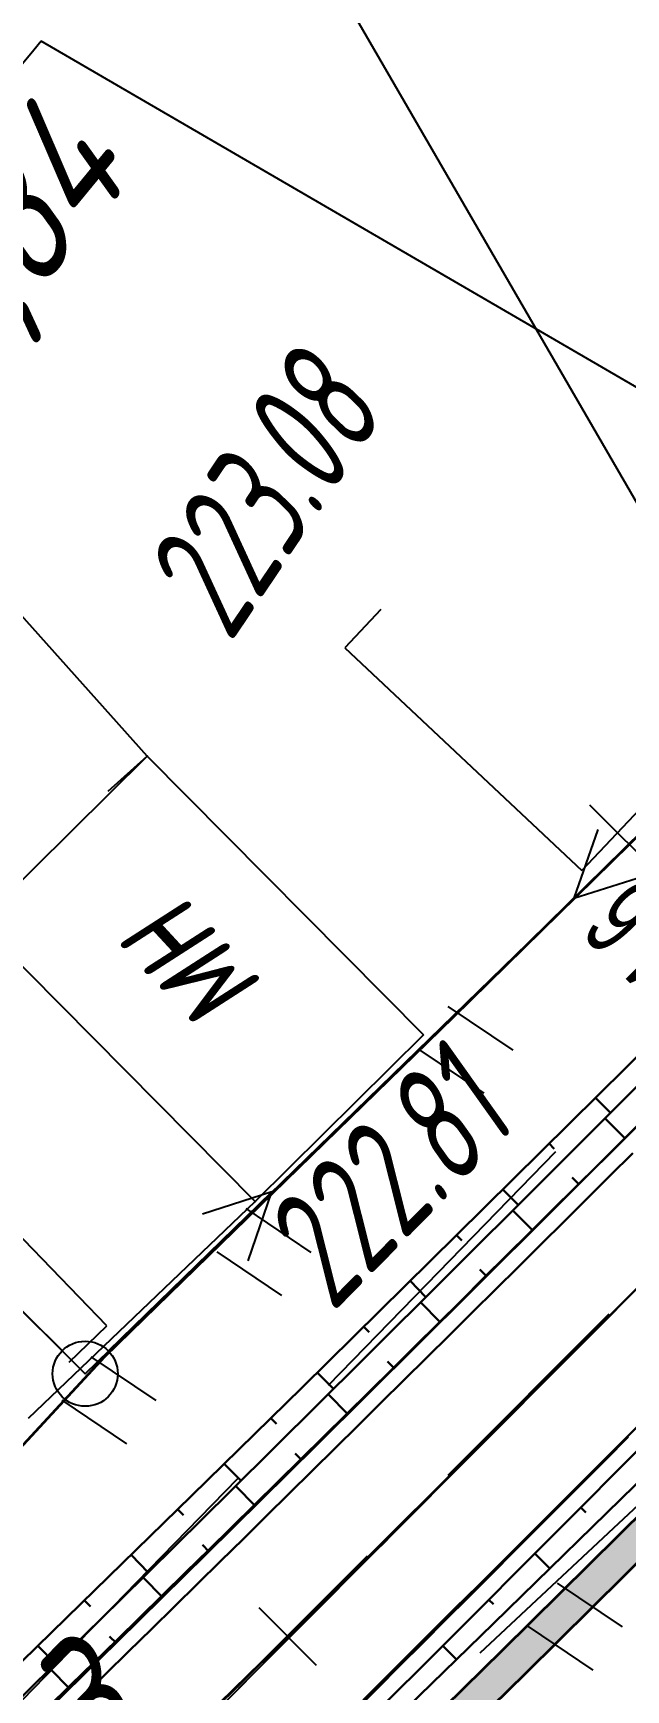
# Model space of a CAD drawing. Header units: millimetres. Extents: x -1799 to 6962, y -1020 to 4121.
# Drawn here: x 3923.8 to 3942, y 3227.7 to 3278.6 of the extents above; entities that cross this region are included whole.
import ezdxf
from ezdxf import colors
from ezdxf.entities.mleader import LeaderData, LeaderLine
from ezdxf.math import Vec2, Vec3

# ---------------------------------------------------------------- set-up
doc = ezdxf.new("R2010")
doc.units = ezdxf.units.MM
doc.linetypes.add('CONTI', pattern=[0])
doc.linetypes.add('DASHED', pattern=[0.75, 0.5, -0.25])
for name, color, linetype, lineweight in [('10', 1, 'Continuous', 35), ('КОПИЯ_ОСЬ_13_ОТКОСЫ', 7, 'Continuous', 30), ('КОПИЯ_ОСЬ_ГРАНИЦЫ_ПОЛОС', 7, 'Continuous', 30), ('ОСЬ_ВЕРХ_ПОКРЫТИЯ_ГРАНИЦЫ_ПОЛОС', 7, 'Continuous', 30), ('ОСЬ_ВЕРХ_ПОКРЫТИЯ_ОСЬ', 1, 'Continuous', 30), ('Отметки', 5, 'Continuous', 30), ('Тротуар', 40, 'Continuous', 35), ('Уклоны ПЧ', 5, 'Continuous', 30)]:
    doc.layers.add(name, color=color, linetype=linetype, lineweight=lineweight)
for name, color, linetype in [('NAD_MDEFAULT', 7, 'CONTI'), ('PI_OTDEFAULT', 172, 'CONTI'), ('PI_TTDEFAULT', 5, 'CONTI'), ('SIT_LDEFAULT', 7, 'CONTI'), ('USLZNDEFAULT', 7, 'CONTI'), ('КОПИЯ_ОСЬ_ТАНГЕНСЫ', 1, 'Continuous'), ('ОСЬ_ВЕРХ_ПОКРЫТИЯ_ПИКЕТЫ', 1, 'Continuous'), ('ОСЬ_ВЕРХ_ПОКРЫТИЯ_РАЗБИВКА_КРИВ', 1, 'Continuous'), ('ОСЬ_ВЕРХ_ПОКРЫТИЯ_ТАНГЕНСЫ', 1, 'Continuous'), ('разметка', 7, 'Continuous')]:
    doc.layers.add(name, color=color, linetype=linetype)
doc.styles.add('eskd', font='spds.shx', dxfattribs={"width": 1.2, "oblique": 15})
doc.styles.get("Standard").update_dxf_attribs({"font": 'arial.ttf'})
doc.styles.add('ГОСТ', font='', dxfattribs={"oblique": 15, "height": 4})
doc.styles.get('ГОСТ').set_extended_font_data('GOST type A')

# ---------------------------------------------------------------- blocks, each defined once
blk = doc.blocks.new('BL_2011')
at = {"color": 0}
for p, q in [((0, 0), (0, 2.4)), ((1.6, 0), (1.6, 2.4))]:
    blk.add_line(p, q, dxfattribs=at)
blk = doc.blocks.new('BL_20')
at = {"color": 0}
blk.add_circle((0, 0), 1, dxfattribs=at)
blk = doc.blocks.new('*U52')
at = {"layer": 'КОПИЯ_ОСЬ_13_ОТКОСЫ'}
for points in [[(636.082763671875, 974.052612304688), (641.1185302734381, 978.8407592773441), (646.675109863281, 983.977172851563), (651.502014160156, 988.517211914063), (653.5616455078131, 990.4747924804691), (655.616394042969, 992.4389038085941), (661.777526855469, 998.342651367188), (664.504821777344, 1000.98193359375), (667.2264404296881, 1003.629455566406), (670.6219482421881, 1006.948791503906), (674.0126953125, 1010.276733398438), (678.752380371094, 1014.94921875), (687.431030273438, 1023.539733886719), (687.721801757813, 1023.814697265625), (698.5408325195309, 1034.209716796875), (705.14306640625, 1041.042114257813), (712.4622192382809, 1048.57177734375), (726.6754760742191, 1062.643188476563), (733.3867797851559, 1069.366943359375), (735.822509765625, 1071.880737304688), (737.64111328125, 1073.787963867188), (740.100341796875, 1076.339721679688), (740.723266601563, 1076.977416992188), (742.8102416992191, 1079.028076171875)], [(634.483093261719, 971.695068359375), (639.7694091796881, 976.453735351563), (645.175598144531, 981.4221801757809), (650.706848144531, 986.6032104492191), (656.8822021484381, 992.491577148438), (663.015686035156, 998.43359375), (665.7305908203131, 1001.089111328125), (668.439758300781, 1003.75244140625), (671.819274902344, 1007.091430664063), (675.8665771484381, 1011.110290527344), (681.2540283203131, 1016.484619140625), (687.8689575195309, 1023.103637695313), (698.9255981445309, 1033.82666015625), (727.087158203125, 1062.233154296875), (736.2192993164059, 1071.485595703125), (738.0347290039059, 1073.394409179688), (740.4873657226559, 1075.945922851563), (742.472778320313, 1077.967407226563), (744.558837890625, 1080.030395507813)], [(683.01513671875, 1019.168701171875), (683.473571777344, 1018.70556640625)], [(681.59375, 1017.76171875), (681.751281738281, 1017.602478027344)], [(680.172302246094, 1016.354736328125), (680.64501953125, 1015.877136230469)], [(678.750915527344, 1014.94775390625), (678.9127197265631, 1014.783569335938)], [(677.326599121094, 1013.543701171875), (677.812194824219, 1013.051147460938)], [(675.90234375, 1012.139587402344), (676.069091796875, 1011.970458984375)], [(674.478088378906, 1010.735534667969), (674.978210449219, 1010.228149414063)], [(673.051696777344, 1009.333557128906), (673.22314453125, 1009.158874511719)], [(671.624328613281, 1007.9326171875), (672.138671875, 1007.408569335938)], [(670.196105957031, 1006.532531738281), (670.371765136719, 1006.352844238281)], [(668.7659912109381, 1005.134460449219), (669.292907714844, 1004.595397949219)], [(667.3358154296881, 1003.736389160156), (667.515808105469, 1003.55224609375)], [(665.9024658203131, 1002.341552734375), (666.441223144531, 1001.787719726563)]]:
    blk.add_lwpolyline(points, dxfattribs=at)
blk = doc.blocks.new('_None')
blk = doc.blocks.new('Стрелка')
at = {"layer": 'Уклоны ПЧ', "ltscale": 2}
for points in [[(-0.02342005360436872, -0.04794833697465961), (-0.02342005360436872, 17.97170368749525)], [(-0.02342005360436872, -0.04794833697465961), (-0.5784949510263147, 2.621650927669716)], [(-0.02342005360436872, -0.04794833697465961), (0.5316548438175772, 2.621650927669716)]]:
    blk.add_lwpolyline(points, dxfattribs=at)

msp = doc.modelspace()

# ---------------------------------------------------------------- hatches: boundary and pattern name
at = {"layer": 'Тротуар', "lineweight": 30, "ltscale": 7}
msp.add_hatch(color=256, dxfattribs=at).paths.add_polyline_path([(4355.025799134464, 2987.244571203751), (4352.621712947041, 2989.781703463209), (4345.426817291862, 2993.281423787971), (4338.393548700211, 2996.925657296938), (4334.905420037985, 2998.92025568561), (4331.583520624214, 3001.033414866229), (4325.137496711026, 3005.95201590882), (4319.491479608414, 3011.623899484438), (4314.469451122955, 3017.833689218772), (4309.931909296176, 3024.284605050844), (4307.646203729391, 3027.716367746157), (4301.366767904468, 3037.941149987665), (4295.15578624933, 3048.208738351625), (4289.985742304367, 3056.76855280475), (4280.834921780575, 3072.268917450135), (4272.550225445777, 3085.951147937601), (4265.234334741583, 3097.893216883217), (4261.114354188272, 3101.5071308775), (4255.468136137331, 3107.673743793194), (4252.850654249642, 3111.933883290191), (4250.97240703778, 3116.596887494822), (4250.584502016087, 3117.559914478486), (4249.718529616899, 3119.76528529675), (4248.665946917356, 3123.344638855581), (4248.322750054687, 3124.320915512194), (4247.979553214254, 3125.297192176257), (4241.938796383251, 3135.217103666079), (4234.517869519428, 3147.092564733152), (4225.780463832643, 3160.490258882207), (4219.022412700733, 3170.408009857324), (4211.937018458362, 3180.091341459577), (4203.111810419106, 3191.194089914125), (4194.179773854479, 3201.56336249729), (4183.210186559658, 3213.324875424069), (4172.572754066447, 3223.780245033478), (4162.939294549733, 3232.607358957094), (4150.941127260166, 3243.284364057158), (4138.678583112496, 3253.56276647785), (4117.058191597413, 3271.354857189034), (4101.902795526674, 3284.022581125063), (4086.976587030813, 3297.339170480532), (4083.577722285068, 3299.881406808657), (4077.037110080137, 3304.486350364436), (4070.151965019535, 3308.550235714217), (4062.975793573054, 3311.790250803729), (4055.187371943184, 3313.857694650454), (4047.094629022797, 3314.906065011782), (4039.193952446492, 3314.510421466467), (4031.354669305621, 3312.69534113576), (4024.18584606355, 3309.608335520526), (4017.3162171573, 3305.343656564516), (4008.099572870249, 3297.932249094744), (3998.942041131531, 3289.839475657244), (3996.071496698258, 3287.055845285219), (3984.756545200808, 3275.743373813492), (3983.051944128742, 3274.037991430064), (3982.328928549492, 3273.346987187316), (3976.254786345156, 3267.274665472482), (3965.028100702426, 3255.874631906313), (3952.38627992094, 3243.061084440363), (3945.336971630613, 3235.967872322922), (3938.229161240839, 3228.933338328649), (3931.095104304879, 3221.926337351476), (3922.526256572406, 3213.52528001034), (3913.88686535098, 3205.055060523016), (3900.709192010496, 3192.935972238344), (3893.252260463467, 3186.273339641665), (3888.798774361387, 3182.354063057725), (3880.991092291437, 3175.996786442039), (3874.787652703943, 3170.945737864276), (3865.391208689145, 3163.481387498242), (3855.795495721783, 3156.275266671938), (3849.369012567835, 3151.510984445375), (3844.564439619551, 3148.066686533776), (3839.697585982134, 3144.637435261545), (3832.980828973939, 3140.048765207094), (3830.300603494115, 3138.269255582628), (3823.272601716404, 3133.561212884647), (3822.443093453747, 3133.005528877874), (3809.622286387612, 3124.407292247203), (3792.022730929, 3114.357713288081), (3786.085503878285, 3111.259039624979), (3780.023475700358, 3108.40734451582), (3761.666687875879, 3099.662859629293), (3749.559632469938, 3093.586552345579), (3739.444237606987, 3087.863797429402), (3738.739159705359, 3087.426419796807), (3732.467645379957, 3082.561918284197), (3726.512305683931, 3077.160210793291), (3720.889062616459, 3071.419797921938), (3715.658532831449, 3065.179197336), (3710.962152216156, 3058.322507881944), (3707.319586963926, 3051.736201458995), (3703.938226434761, 3044.269346261782), (3700.86400768479, 3036.478330636782), (3698.457544061248, 3028.966245676776), (3695.597723499066, 3017.765193069738), (3693.190842796534, 3006.010956905236), (3691.10039865727, 2983.080164914404), (3692.240649378227, 2982.689478739549), (3694.172660365768, 3005.820828989533), (3696.57243754931, 3017.540374426556), (3699.543149531915, 3029.107150685427), (3701.990386858766, 3036.655525567395), (3704.928734452531, 3044.034835547594), (3708.20061646982, 3051.262922577945), (3712.009387552805, 3058.115430119832), (3716.543276917751, 3064.687709050638), (3721.630767626319, 3070.747082895984), (3727.193460500226, 3076.427970345517), (3733.066410172827, 3081.759423503106), (3739.310792763523, 3086.604241593194), (3740.034053369551, 3087.052898326342), (3750.03191000713, 3092.704896129121), (3762.015299424364, 3098.832889086952), (3780.45072145112, 3107.484138342937), (3786.562819405061, 3110.334231451538), (3792.488755663138, 3113.472268854653), (3810.085164665777, 3123.523361146835), (3830.857276238103, 3137.438509058592), (3833.537241494583, 3139.21781000254), (3840.158528233917, 3143.738536471886), (3845.06800005874, 3147.213817168412), (3849.924691367321, 3150.748961123091), (3856.392355799539, 3155.472873922822), (3865.97223175382, 3162.729506403592), (3875.412770765814, 3170.165165587713), (3881.622494306599, 3175.221330772539), (3889.445036469153, 3181.590706975584), (3893.915731168885, 3185.525127931883), (3901.380826301591, 3192.195054541727), (3914.575543577035, 3204.329817594414), (3923.226337596056, 3212.811216595967), (3931.795185328529, 3221.212273937103), (3938.931243174457, 3228.221239616548), (3946.043349788679, 3235.260025544477), (3953.09686195275, 3242.357467718807), (3965.739961559748, 3255.17231138089), (3976.963918459029, 3266.56957347357), (3985.462924600763, 3275.035539801617), (3996.773129754127, 3286.343265969691), (3999.621582956732, 3289.105473984418), (4008.744350310686, 3297.167525140022), (4017.895402763688, 3304.526188054507), (4024.649883581305, 3308.719382852701), (4031.66770959725, 3311.741366738838), (4039.332835229239, 3313.516123246786), (4047.055085346345, 3313.902831700084), (4054.994029949836, 3312.874385064853), (4062.639488005874, 3310.844891032589), (4069.690693217834, 3307.661297740799), (4076.500007137287, 3303.641514956405), (4082.990279781816, 3299.072013164324), (4086.343066967771, 3296.564241297928), (4101.249099269431, 3283.265652367299), (4116.419803373845, 3270.585133125459), (4138.039663814687, 3252.793479452294), (4150.286243524411, 3242.528458342341), (4162.271774834002, 3231.862757789356), (4171.847280518481, 3223.057196663146), (4182.460197565912, 3212.662844676909), (4193.350207575635, 3200.99418960457), (4202.341266549725, 3190.55639743564), (4211.141774698286, 3179.484723225621), (4218.20547682333, 3169.831037394156), (4224.947479279605, 3159.936897596729), (4233.676587284814, 3146.551818285522), (4241.088736400046, 3134.690403958236), (4246.972431218232, 3125.146802169656), (4248.830769571397, 3119.350370755804), (4251.954540086366, 3111.482140468818), (4254.666102504163, 3107.068878159312), (4260.415868896243, 3100.789173166652), (4264.38121856002, 3097.353998265614), (4271.693736823197, 3085.434928132606), (4279.976640228075, 3071.755708345597), (4289.128231505902, 3056.256076727447), (4294.306766007338, 3047.694477154327), (4300.531362157819, 3037.432260779117), (4306.803179838005, 3027.178192727652), (4309.037563817585, 3023.822235582781), (4313.664543022614, 3017.239846296062), (4318.746679682294, 3010.955388911453), (4324.470590603605, 3005.203121235048), (4330.908838131445, 3000.280101271731), (4334.388326752998, 2998.063994707924), (4337.915117819308, 2996.047288198409), (4344.97801153386, 2992.387704661501), (4352.020820356012, 2988.961977683392), (4354.43729405854, 2986.411772365135), (4356.729157588279, 2985.393657730346), (4357.135132428442, 2986.307541984518)])

# ---------------------------------------------------------------- linework, layer by layer
at = {"linetype": 'Continuous'}
msp.add_lwpolyline([(3946.117081824292, 3257.659662709025), (3932.447879585505, 3281.271572564182), (3943.466769783825, 3297.607749089983)], dxfattribs=at)
at = {"layer": '10'}
for p, q in [((4019.375964376444, 3329.6234807348), (3936.715964376295, 3248.363480734092)), ((3936.715964376295, 3248.363480734092), (3926.015964376575, 3237.943480734167)), ((3926.015964376575, 3237.943480734167), (3910.375964376444, 3221.023480734241))]:
    msp.add_line(p, q, dxfattribs=at)
msp.add_lwpolyline([(4176.745964376556, 3239.013480734465), (4084.855964376426, 3313.423480734614), (4057.975964376537, 3329.563480734279), (4019.375964376444, 3329.6234807348), (3936.715964376295, 3248.363480734092), (3926.015964376575, 3237.943480734167), (3910.375964376444, 3221.023480734241), (3904.395964376463, 3216.033480734949), (3903.4359643765, 3217.18348073439), (3897.325964376631, 3211.693480734167), (3879.655964376705, 3196.103480734316), (3865.415964376481, 3183.363480734092), (3835.175964376258, 3159.613480734092), (3818.805964376612, 3151.023480734241), (3809.915964376481, 3145.073480734986), (3786.275964376351, 3129.213480734651), (3751.805964376612, 3114.223480734428), (3724.9359643765, 3097.063480734279)], dxfattribs=at)
at = {"layer": 'PI_TTDEFAULT', "color": 5}
for p in [(3927.321700376409, 3256.379212735606, 222.865), (3930.641700376416, 3242.70921473523, 222.81)]:
    msp.add_point(p, dxfattribs=at)
at = {"layer": 'SIT_LDEFAULT', "color": 7}
for p, q in [((3927.321700376409, 3256.379212735606), (3920.661700376435, 3263.839211735328)), ((3934.491700376451, 3260.879212735606), (3933.391700376416, 3259.70921473523)), ((3940.671700376444, 3252.879212735606), (3947.54170037644, 3260.159211734695)), ((3933.391700376416, 3259.70921473523), (3940.661700376435, 3252.869217735169)), ((3925.421700376444, 3237.419213734952), (3946.151700376426, 3257.599213735585)), ((3945.431700376395, 3256.899216735189), (3940.421700376444, 3252.01921173503)), ((3922.161700376435, 3251.26921173503), (3927.321700376409, 3256.379212735606)), ((3926.131700376407, 3255.309212735307), (3927.321700376409, 3256.379212735606)), ((3927.321700376409, 3256.379212735606), (3935.801700376449, 3247.819214735565)), ((3941.151700376426, 3254.129212735606), (3940.421700376444, 3252.01921173503)), ((3940.421700376444, 3252.01921173503), (3942.551700376449, 3252.699212734972)), ((3930.641700376416, 3242.70921473523), (3922.161700376435, 3251.26921173503)), ((3935.801700376449, 3247.819214735565), (3930.641700376416, 3242.70921473523)), ((3916.981700376442, 3245.819214735565), (3925.421700376444, 3237.419213734952)), ((3926.081700376419, 3238.889214735863), (3920.29170037644, 3244.889214735863)), ((3935.891700376416, 3240.159211734695), (3939.861700376447, 3244.239212735009)), ((3924.711700376423, 3238.129212735606), (3919.751700376402, 3243.059212735307)), ((3926.141700376416, 3238.119217735169), (3931.151700376426, 3242.999215735507)), ((3931.151700376426, 3242.999215735507), (3929.021700376421, 3242.319214735565)), ((3930.421700376444, 3240.889214735863), (3931.151700376426, 3242.999215735507)), ((3923.681700376395, 3236.059212735307), (3930.641700376416, 3242.70921473523)), ((3932.891700376416, 3237.069214735565), (3935.891700376416, 3240.159211734695)), ((3924.931700376395, 3237.779213735287), (3926.081700376419, 3238.889214735863)), ((3944.831700376419, 3235.669213734952), (3941.941700376405, 3232.969216735487)), ((3927.011700376412, 3231.01921173503), (3930.111700376447, 3234.199212734972)), ((3941.941700376405, 3232.969216735487), (3937.53170037643, 3228.839211735328)), ((3923.141700376416, 3227.039216734854), (3927.011700376412, 3231.01921173503))]:
    msp.add_line(p, q, dxfattribs=at)
at = {"layer": 'КОПИЯ_ОСЬ_13_ОТКОСЫ'}
for points in [[(3892.549762742807, 3198.418828953442), (3897.836383836557, 3203.177434910473), (3903.242145555307, 3208.145940769848), (3908.773395555307, 3213.326971043286), (3914.949176805307, 3219.215337742505), (3921.082477586557, 3225.157354344067), (3923.797321336557, 3227.812871922192), (3926.506305711557, 3230.476202000317), (3929.886188524057, 3233.815130222973), (3933.933551805307, 3237.834051121411), (3939.320758836557, 3243.208379734692), (3945.935504930307, 3249.82739828938), (3956.992633836557, 3260.550359715161), (3985.153766649057, 3288.956914890942), (3994.286090867807, 3298.209356297192), (3996.101520555307, 3300.118108738598), (3998.554157274057, 3302.669622410473), (4000.539508836557, 3304.69116782063), (4002.625446336557, 3306.754095066723)], [(3893.774372117807, 3198.433416355786), (3899.025836961557, 3203.164922703442), (3903.160114305307, 3206.957586277661), (3907.267047899057, 3210.78003500813), (3912.782672899057, 3215.992742527661), (3918.943805711557, 3221.911016453442), (3920.988727586557, 3223.894842137036), (3923.709430711557, 3226.547430027661), (3926.423786180307, 3229.207952488598), (3929.132770555307, 3231.875371922192), (3932.513141649057, 3235.218145359692), (3937.236774461557, 3239.911016453442), (3945.252887742807, 3247.910772312817), (3946.836383836557, 3249.494817722973), (3994.819782274057, 3297.678045262036), (3996.641071336557, 3299.578802097973), (3999.098102586557, 3302.116399754223), (4001.083942430307, 3304.123968113598), (4003.167438524057, 3306.170110691723)], [(3893.091735665143, 3187.993416436401), (3895.892028633893, 3190.467659600464), (3898.677184883893, 3192.958870537964), (3902.683532540143, 3196.59320891687), (3906.662048165143, 3200.258553155151), (3912.246032540143, 3205.492806084839), (3917.090270821393, 3210.110970147339), (3923.269958321393, 3216.09272063562), (3930.080505196393, 3222.786018975464), (3932.791442696393, 3225.474312432495), (3936.170348946393, 3228.841805108276), (3940.214294258893, 3232.890816338745), (3946.262634102643, 3238.974922784058), (3951.796813790143, 3244.555367119995), (3999.779723946393, 3292.738594659058), (4001.665466133893, 3294.555367119995), (4004.176208321393, 3296.949288018433), (4006.177184883893, 3298.816414483276), (4008.248473946393, 3300.693489678589), (4010.341247383893, 3302.51801360437), (4012.462829415143, 3304.279549248901), (4014.618591133893, 3305.967476494995)], [(3893.486755196393, 3187.541634209839), (3896.289489571393, 3190.018257744995), (3899.077575508893, 3192.511910088745), (3903.087341133893, 3196.14936126062), (3907.069274727643, 3199.817879327026), (3912.657165352643, 3205.056038506714), (3917.504821602643, 3209.67719329187), (3919.571716133893, 3211.667244561401), (3920.259216133893, 3212.331734307495), (3926.407653633893, 3218.348152764526), (3929.125427071393, 3221.034065850464), (3931.834899727643, 3223.726143487183), (3934.537536446393, 3226.423470147339), (3937.955505196393, 3229.752815850464), (3942.727477852643, 3234.422859795776), (3952.125915352643, 3243.662972100464), (3962.926696602643, 3254.640694268433), (4000.522399727643, 3291.999092705933)], [(3941.986286180307, 3244.65064047688), (3941.374469774057, 3245.263372410473)], [(3940.570270555307, 3243.237920750317), (3940.367633836557, 3243.441289890942)], [(3939.154743211557, 3241.825139988598), (3938.545856492807, 3242.43530844563)], [(3937.739215867807, 3240.412420262036), (3937.536579149057, 3240.615301121411)], [(3936.321247117807, 3239.001653660473), (3935.715290086557, 3239.611639012036)], [(3934.902301805307, 3237.59204672688), (3934.701618211557, 3237.794256199536)], [(3933.483844774057, 3236.182500828442), (3932.880817430307, 3236.789068211255)], [(3932.063922899057, 3234.773931492505), (3931.864704149057, 3234.975408543286)], [(3930.641559617807, 3233.367620457348), (3930.043903367807, 3233.972051609692)], [(3940.632751290143, 3233.312142022339), (3940.786071602643, 3233.16010344812)], [(3929.219684617807, 3231.961309422192), (3929.020954149057, 3232.162115086255)], [(3939.220641915143, 3231.896004327026), (3939.678161446393, 3231.43891204187)], [(3927.794879930307, 3230.55786703938), (3927.200153367807, 3231.161626805005)], [(3937.807555977643, 3230.480843194214), (3937.948180977643, 3230.340157159058)], [(3926.369586961557, 3229.154790867505), (3926.172809617807, 3229.355535496411)], [(3936.393981758893, 3229.065682061401), (3936.816833321393, 3228.643562920776)], [(3924.941364305307, 3227.754827488598), (3924.351032274057, 3228.357061375317)]]:
    msp.add_lwpolyline(points, dxfattribs=at)
at = {"layer": 'КОПИЯ_ОСЬ_ГРАНИЦЫ_ПОЛОС'}
for points in [[(3924.279784377848, 3227.173983112362), (3924.986471645514, 3227.864236236935), (3925.692796969126, 3228.554977415514), (3926.398774920739, 3229.246190932033), (3927.104420103549, 3229.937861093705), (3927.809747151196, 3230.62997222544), (3928.5147707261, 3231.322508678225), (3929.219505518888, 3232.015454820742), (3929.923966247365, 3232.708795035643), (3930.628167655153, 3233.402513729793), (3931.332124510964, 3234.096595321235), (3932.035851607428, 3234.791024249432), (3932.739363759998, 3235.485784961295), (3933.442675806125, 3236.180861922366), (3934.145802604131, 3236.876239611221), (3934.848759031922, 3237.571902516683), (3935.551559986585, 3238.267835140613), (3936.25422038264, 3238.96402199046), (3936.956755151516, 3239.660447588575), (3937.659179240183, 3240.35709645917), (3938.36150761066, 3241.053953140427), (3939.063755238234, 3241.751002169599), (3939.765937111204, 3242.448228096974), (3940.468068229335, 3243.145615464461), (3941.170163603043, 3243.843148836319), (3941.872238252146, 3244.540812760045), (3942.574307205514, 3245.238591793378)], [(3924.281686767683, 3227.175848839258), (3924.988368852044, 3227.866099210841), (3925.694689037986, 3228.556837590796), (3926.400661897214, 3229.248048261193), (3927.106302031791, 3229.939715532039), (3927.811624076343, 3230.631823728246), (3928.516642692799, 3231.324357198005), (3929.221372571026, 3232.017300309998), (3929.92582842822, 3232.710637453397), (3930.630025009081, 3233.404353030411), (3931.333977081065, 3234.098431463738), (3932.037699438437, 3234.792857186322), (3932.741206894609, 3235.487614648801), (3933.444514286393, 3236.182688319509), (3934.147636473333, 3236.878062676092), (3934.850588333045, 3237.573722206441), (3935.553384761248, 3238.269651411486), (3936.256040673275, 3238.965834803333), (3936.95857100015, 3239.662256899675), (3937.660990687969, 3240.358902230312), (3938.363314699245, 3241.055755328772), (3939.065558009557, 3241.752800734167), (3939.767735604759, 3242.450022996788), (3940.469862487322, 3243.147406663199), (3941.171953665189, 3243.844936287415), (3941.874024158353, 3244.542596427177), (3942.576088996031, 3245.240371639294)], [(3925.337739291523, 3227.508411783178), (3926.044277366755, 3228.199363115628), (3926.750460201942, 3228.890779250686), (3927.456302413551, 3229.582644484391), (3928.161818647621, 3230.274943128613), (3928.867023579029, 3230.967659518507), (3929.571931909953, 3231.660778010649), (3930.276558369553, 3232.354282983032), (3930.980917712217, 3233.048158826691), (3931.685024716726, 3233.742389953149), (3932.388894185491, 3234.43696078324), (3933.092540943393, 3235.131855761086), (3933.79597983647, 3235.827059345705), (3934.499225731337, 3236.522556004499), (3935.202293513643, 3237.218330216979), (3935.905198087808, 3237.914366479416), (3936.607954375047, 3238.610649293673), (3937.310577312959, 3239.307163171855), (3938.013081854539, 3240.003892638174), (3938.715482966838, 3240.700822220569), (3939.417795630123, 3241.397936452565), (3940.120034836678, 3242.095219880727), (3940.822215590257, 3242.792657046032), (3941.524352904302, 3243.490232500632), (3942.226461801716, 3244.187930799474)], [(3933.949301747265, 3227.398436833558), (3934.657785889847, 3228.102826568683), (3935.365900615065, 3228.807493607898), (3936.073661409415, 3229.512422109407), (3936.781083776334, 3230.217596251902), (3937.488183236166, 3230.923000237358), (3938.194975324217, 3231.628618283582), (3938.90147559011, 3232.334434637253), (3939.607699596711, 3233.040433560883), (3940.313662919167, 3233.746599333746), (3941.01938114354, 3234.452916254674), (3941.72486986605, 3235.159368638334), (3942.430144691762, 3235.86594081336)]]:
    msp.add_lwpolyline(points, dxfattribs=at)
at = {"layer": 'КОПИЯ_ОСЬ_ТАНГЕНСЫ'}
msp.add_line((3862.779697294967, 3160.132128307049), (4042.581700375866, 3340.6792147359), dxfattribs=at)
at = {"layer": 'ОСЬ_ВЕРХ_ПОКРЫТИЯ_ГРАНИЦЫ_ПОЛОС', "linetype": 'Continuous'}
msp.add_lwpolyline([(3942.085963426254, 3235.480085485068), (3941.38671908674, 3234.777253810701), (3940.687224976116, 3234.07458087561), (3939.987466469329, 3233.372081229848), (3939.287428952442, 3232.669769433712), (3938.587097823192, 3231.967660074507), (3937.886458491741, 3231.265767747921), (3937.185496381871, 3230.564107079444), (3936.484196931686, 3229.862692702015), (3935.782545594682, 3229.161539281172), (3935.080527840541, 3228.460661499214), (3934.378129156286, 3227.760074060795), (3933.675335046844, 3227.059791697574)], dxfattribs=at)
at = {"layer": 'ОСЬ_ВЕРХ_ПОКРЫТИЯ_ОСЬ'}
msp.add_lwpolyline([(3927.314849165161, 3225.076294555714), (3930.135203270542, 3227.859302339529), (3932.949308757621, 3230.648628759583), (3936.45954728887, 3234.142729938415), (3940.663364578251, 3238.344142628287), (3949.055280054579, 3246.762667522219), (3949.055280054579, 3246.762667522219), (3997.297300732267, 3295.205920210493)], dxfattribs=at)
at = {"layer": 'ОСЬ_ВЕРХ_ПОКРЫТИЯ_ПИКЕТЫ'}
msp.add_line((3932.518532519529, 3228.460205457558), (3930.758450671166, 3230.235624248547), dxfattribs=at)
at = {"layer": 'ОСЬ_ВЕРХ_ПОКРЫТИЯ_РАЗБИВКА_КРИВ'}
msp.add_line((3949.055280054579, 3246.762667522219), (3940.906645073826, 3254.877453283792), dxfattribs=at)
at = {"layer": 'ОСЬ_ВЕРХ_ПОКРЫТИЯ_ТАНГЕНСЫ'}
msp.add_line((3862.781700375848, 3160.129214736086), (4042.581700375866, 3340.6792147359), dxfattribs=at)
at = {"layer": 'разметка', "linetype": 'DASHED', "lineweight": 30, "ltscale": 14}
msp.add_lwpolyline([(3963.76214700295, 3261.533040214715), (3928.431440793773, 3226.153270187241, 1), (3928.431440793336, 3226.153270187241)], format="xyb", dxfattribs=at)
at = {"layer": 'Тротуар', "linetype": 'Continuous'}
for points in [[(3893.252260463205, 3186.273339641665), (3900.709192010729, 3192.935972238344), (3913.886865350572, 3205.055060523016), (3922.526256572144, 3213.52528001034), (3931.095104304501, 3221.926337351476), (3938.229161240752, 3228.933338328649), (3945.336971630701, 3235.967872322922), (3952.386279920504, 3243.061084440363), (3965.028100702135, 3255.874631906313), (3976.25478634536, 3267.274665472482), (3984.756545200749, 3275.743373813492), (3996.071496698229, 3287.055845285219), (3998.942041131822, 3289.839475656313), (4008.099572870104, 3297.932249093813), (4017.316217157213, 3305.343656564516), (4024.185846063463, 3309.608335519594), (4031.354669305651, 3312.695341134829), (4039.19395244623, 3314.510421466467), (4047.094629022447, 3314.906065011782)], [(3893.915731168827, 3185.525127930951), (3901.380826301242, 3192.195054541727), (3914.575543577093, 3204.329817594414), (3923.226337595852, 3212.811216595967), (3931.795185328208, 3221.212273937103), (3938.931243174078, 3228.221239616548), (3946.043349788417, 3235.260025544477), (3953.096861952692, 3242.357467718807), (3965.739961559602, 3255.172311381822), (3976.96391845865, 3266.56957347357), (3985.462924600501, 3275.035539801617), (3996.773129753574, 3286.343265969691), (3999.621582956499, 3289.105473985349), (4008.74435031057, 3297.167525140022), (4017.89540276299, 3304.526188054507), (4024.649883580782, 3308.719382852701), (4031.667709597396, 3311.741366738838), (4039.332835228744, 3313.516123246786), (4047.05508534585, 3313.902831700084)]]:
    msp.add_lwpolyline(points, dxfattribs=at)

# ---------------------------------------------------------------- block references
at = {"layer": 'USLZNDEFAULT', "color": 7, "rotation": 56}
for name, p in [('BL_2011', (3937.661700376435, 3246.029213735287)), ('BL_2011', (3931.461700376423, 3239.819214735565)), ('BL_20', (3925.421700376444, 3237.419213734952)), ('BL_2011', (3926.701700376414, 3235.26921173503)), ('BL_2011', (3941.01627537644, 3228.321238735144))]:
    msp.add_blockref(name, p, dxfattribs=at)
at = {"layer": 'КОПИЯ_ОСЬ_13_ОТКОСЫ'}
msp.add_blockref('*U52', (3258.066791793108, 2226.723744223279), dxfattribs=at)
at = {"layer": 'Уклоны ПЧ', "rotation": 314.2718498465616}
msp.add_blockref('Стрелка', (3921.848423660334, 3219.775070541923), dxfattribs=at)

# ---------------------------------------------------------------- texts
at = {"layer": 'NAD_MDEFAULT', "color": 7, "style": 'eskd', "oblique": 10, "width": 0.8}
msp.add_text('мн', height=3.5, rotation=132.743987, dxfattribs=at).set_placement((3930.959014376402, 3249.380943734584))
at = {"layer": 'PI_OTDEFAULT', "color": 172, "style": 'eskd', "oblique": 10, "width": 0.8}
for s, rotation, p in [('223.08', 56, (3929.869587376432, 3259.816565734719)), ('222.81', 45.44111400000001, (3933.007355376389, 3239.268273734872))]:
    msp.add_text(s, height=3.5, rotation=rotation, dxfattribs=at).set_placement(p)
at = {"layer": 'ОСЬ_ВЕРХ_ПОКРЫТИЯ_РАЗБИВКА_КРИВ', "width": 0.6}
msp.add_text('69+4.6', height=2.5, rotation=135.119250104184, dxfattribs=at).set_placement((3946.931020895232, 3248.172462904279))
at = {"layer": 'Отметки', "color": 0, "style": 'ГОСТ', "oblique": 15}
msp.add_text('222,84', height=4, rotation=50.58181692197011, dxfattribs=at).set_placement((3918.96803488365, 3264.465704947163, 126.574))
at = {"layer": 'Уклоны ПЧ', "style": 'ГОСТ', "oblique": 15}
msp.add_text('3', height=4, rotation=45.2821393, dxfattribs=at).set_placement((3925.926733476759, 3224.772276263137))

# ---------------------------------------------------------------- leaders
at = {"layer": 'Отметки', "ltscale": 0.2}
ml = msp.add_multileader_mtext('Standard', dxfattribs=at)
ml.set_content('222,94', color=256, style='ГОСТ')
ml.set_leader_properties()
ml.set_arrow_properties(name='NONE')
ml.build(insert=Vec2(0, 0))
ml.multileader.update_dxf_attribs({"text_left_attachment_type": 6, "text_right_attachment_type": 6, "dogleg_length": 0.36, "arrow_head_size": 2})
ctx = ml.context
ctx.base_point, ctx.arrow_head_size, ctx.landing_gap_size, ctx.plane_origin, ctx.plane_x_axis, ctx.plane_y_axis = Vec3(3894.262219533352, 3286.873794022937), 2, 0, Vec3(3973.803234702567, 3267.782927636442), Vec3(0.6391885975627892, 0.7690500222649466), Vec3(-0.7690500222649466, 0.6391885975627892)
ctx.left_attachment, ctx.right_attachment, ctx.text_align_type = 6, 6, 2
notes = []
notes.append((ctx, [(1, (1, 1, 0), (3907.504459471102, 3302.806407586125), (-0.6391885975627893, -0.7690500222649465), 0.3600000000000006, [(0, [(3964.833059339764, 3275.355746341323)], 0, [])])]))
ctx.mtext.insert, ctx.mtext.text_direction, ctx.mtext.rotation, ctx.mtext.alignment, ctx.mtext.line_spacing_style, ctx.mtext.flow_direction = Vec3(3903.736391645109, 3305.470091260423), Vec3(0.6391885975627892, 0.7690500222649466), 0.8773535954525101, 3, 2, 5
ml = msp.add_multileader_mtext('Standard', dxfattribs=at)
ml.set_content('222,95', color=256, style='ГОСТ')
ml.set_leader_properties()
ml.set_arrow_properties(name='NONE')
ml.build(insert=Vec2(0, 0))
ml.multileader.update_dxf_attribs({"text_left_attachment_type": 6, "text_right_attachment_type": 6, "dogleg_length": 0.36, "arrow_head_size": 2})
ctx = ml.context
ctx.base_point, ctx.arrow_head_size, ctx.landing_gap_size, ctx.plane_origin, ctx.plane_x_axis, ctx.plane_y_axis = Vec3(3901.924536437093, 3273.768686030184), 2, 0, Vec3(3981.557021161871, 3254.787872707856), Vec3(0.6391885975627892, 0.7690500222649466), Vec3(-0.7690500222649466, 0.6391885975627892)
ctx.left_attachment, ctx.right_attachment, ctx.text_align_type = 6, 6, 2
notes.append((ctx, [(1, (1, 1, 0), (3915.258245930405, 3289.811352657539), (-0.6391885975627893, -0.7690500222649465), 0.3600000000000006, [(0, [(3971.185218016306, 3269.02566934788)], 0, [])])]))
ctx.mtext.insert, ctx.mtext.text_direction, ctx.mtext.rotation, ctx.mtext.alignment, ctx.mtext.line_spacing_style, ctx.mtext.flow_direction = Vec3(3911.490178104412, 3292.475036331837), Vec3(0.6391885975627892, 0.7690500222649466), 0.8773535954525101, 3, 2, 5
ml = msp.add_multileader_mtext('Standard', dxfattribs=at)
ml.set_content('223,08', color=256, style='ГОСТ')
ml.set_leader_properties()
ml.set_arrow_properties(name='NONE')
ml.build(insert=Vec2(0, 0))
ml.multileader.update_dxf_attribs({"text_left_attachment_type": 6, "text_right_attachment_type": 6, "dogleg_length": 0.36, "arrow_head_size": 2})
ctx = ml.context
ctx.base_point, ctx.arrow_head_size, ctx.landing_gap_size, ctx.plane_origin, ctx.plane_x_axis, ctx.plane_y_axis = Vec3(3910.717130303321, 3262.258365442739), 2, 0, Vec3(3990.373496626571, 3243.306285648991), Vec3(0.6391885975627892, 0.7690500222649466), Vec3(-0.7690500222649466, 0.6391885975627892)
ctx.left_attachment, ctx.right_attachment, ctx.text_align_type = 6, 6, 2
notes.append((ctx, [(1, (1, 1, 0), (3924.074721395105, 3278.329765598674), (-0.6391885975627893, -0.7690500222649465), 0.3600000000000006, [(0, [(3959.789474740226, 3257.544082289015)], 0, [])])]))
ctx.mtext.insert, ctx.mtext.text_direction, ctx.mtext.rotation, ctx.mtext.alignment, ctx.mtext.line_spacing_style, ctx.mtext.flow_direction = Vec3(3920.306653569112, 3280.993449272973), Vec3(0.6391885975627892, 0.7690500222649466), 0.8773535954525101, 3, 2, 5
for ctx, leaders in notes:
    for number, flags, end, landing, length, lines in leaders:
        leader = LeaderData()
        leader.index, (leader.has_last_leader_line, leader.has_dogleg_vector, leader.attachment_direction) = number, flags
        leader.last_leader_point, leader.dogleg_vector, leader.dogleg_length = Vec3(end), Vec3(landing), length
        for number, points, colour, breaks in lines:
            line = LeaderLine()
            line.index, line.vertices, line.color, line.breaks = number, Vec3.list(points), colors.encode_raw_color(colour), breaks
            leader.lines.append(line)
        ctx.leaders.append(leader)

doc.saveas('drawing.dxf')
